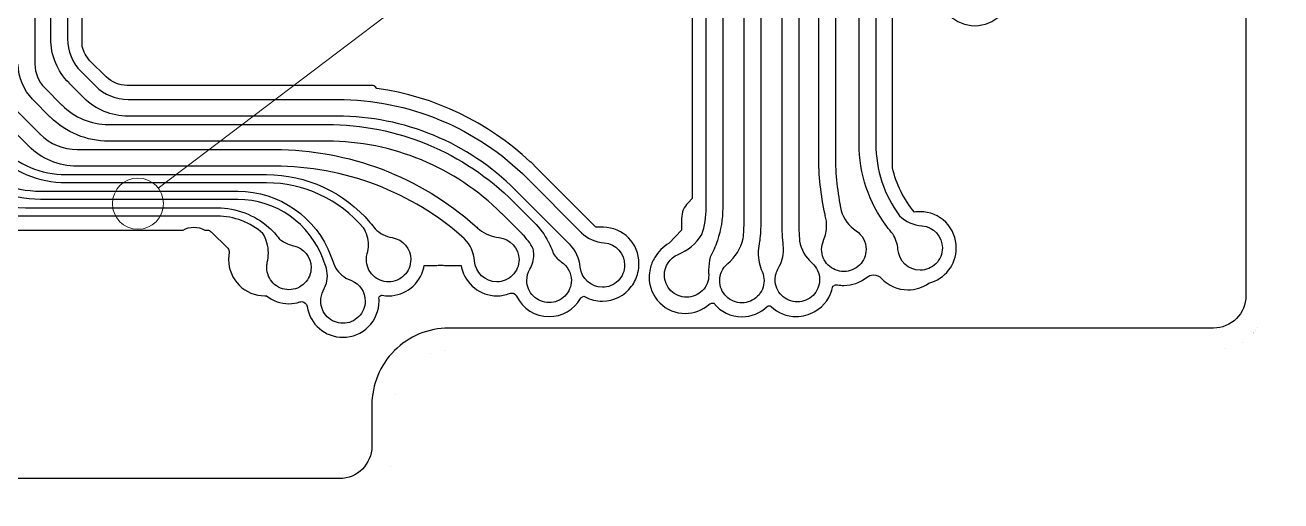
# Model space of a CAD drawing. Extents: x 0 to 248, y 0 to 175.
# Drawn here: x 86.07 to 97.56, y 129.63 to 133.97 of the extents above; entities that cross this region are included whole.
import ezdxf

# ---------------------------------------------------------------- set-up
doc = ezdxf.new("R2010")
doc.units = 0
doc.layers.add('gbr-dxf', color=7, linetype='Continuous')
doc.layers.add('gbr-outline-dxf', color=2, linetype='Continuous')
doc.layers.add('備註', color=1, linetype='Continuous', lineweight=5)

msp = doc.modelspace()

# ---------------------------------------------------------------- linework, layer by layer
at = {"layer": 'gbr-dxf', "linetype": 'Continuous'}
for points in [[(91.726, 142.757, -0.122231), (93.615, 139.621, -0.016533), (93.617, 139.616, -0.065936), (93.852, 137.847, -0.007748), (93.852, 137.845), (93.852, 132.893, -0.009724), (93.852, 132.89, 0.160485), (94.07, 132.231, 0.174527), (94.273, 132.14, -0.014827), (94.277, 132.14, -0.386382), (94.461, 131.938, -0.414223), (94.258, 131.734, -0.395614), (94.055, 131.925, 0.115459), (94.007, 132.066, -0.01735), (93.952, 132.134), (93.952, 132.134, -0.1621), (93.699, 132.89, -0.007849), (93.699, 132.892, -0.011836), (93.699, 132.896), (93.699, 137.843, -0.007677), (93.699, 137.845, 0.065927), (93.47, 139.574, 0.12221), (91.62, 142.647, -0.008815)], [(92.451, 137.843), (92.451, 132.305, -0.007914), (92.451, 132.303, -0.080416), (92.402, 132.005, -0.016807), (92.401, 132, -0.041901), (92.337, 131.855, 0.06358), (92.322, 131.735, -0.007388), (92.322, 131.733, 0.013726), (92.322, 131.707, -0.020737), (92.323, 131.69, -0.414223), (92.12, 131.487, -0.414223), (91.917, 131.69, -0.303999), (92.042, 131.878, 0.150785), (92.26, 132.06, 0.07874), (92.299, 132.305, -0.007665), (92.299, 132.307), (92.299, 137.831, -0.053095)], [(92.799, 137.843), (92.799, 132.182, -0.007811), (92.799, 132.18, -0.026849), (92.789, 132.003, -0.015262), (92.788, 131.999, -0.013571), (92.776, 131.91, 0.008603), (92.776, 131.895, -0.007242), (92.776, 131.894, 0.10372), (92.812, 131.721, -0.017244), (92.814, 131.716, -0.097469), (92.829, 131.639, -0.414223), (92.626, 131.436, -0.414223), (92.423, 131.639, -0.220877), (92.495, 131.794), (92.496, 131.795, 0.159754), (92.638, 132.023, 0.026647), (92.646, 132.182, -0.007671), (92.646, 132.184), (92.646, 137.834, -0.03661)], [(93.146, 137.843), (93.146, 132.196, -0.009892), (93.146, 132.193, 0.02098), (93.154, 132, 0.176307), (93.266, 131.802, -0.01411), (93.269, 131.799, -0.213728), (93.337, 131.648, -0.414223), (93.134, 131.444, -0.414223), (92.931, 131.648, -0.139682), (92.961, 131.755, 0.133526), (93.008, 131.923, -0.007143), (93.008, 131.925, 0.00677), (93.008, 131.933, -0.005142), (93.003, 131.983), (93.003, 131.983, -0.021663), (92.994, 132.195, -0.009994), (92.994, 132.198), (92.994, 137.838, -0.02253)], [(93.482, 137.843), (93.482, 132.782, -0.007602), (93.482, 132.78, 0.053098), (93.536, 132.278, 0.175908), (93.671, 132.095), (93.672, 132.094, -0.250341), (93.763, 131.925, -0.414223), (93.559, 131.722, -0.414223), (93.356, 131.925, -0.101733), (93.373, 132.005, -0.008631), (93.374, 132.008, 0.103262), (93.402, 132.141, -0.007167), (93.402, 132.143, 0.038905), (93.398, 132.194, -0.004847), (93.387, 132.242, -0.008114), (93.387, 132.244, -0.05347), (93.329, 132.782, -0.007678), (93.329, 132.784), (93.329, 137.845, -0.007567)], [(86.155, 136.795), (86.155, 133.621, -0.009957), (86.155, 133.618, 0.198888), (86.245, 133.402, -0.013799), (86.248, 133.399), (86.402, 133.244, -0.008651), (86.404, 133.243, 0.198066), (86.827, 133.066, -0.007408), (86.829, 133.066), (88.827, 133.066, -0.007697), (88.829, 133.067, -0.198934), (90.536, 132.359, -0.013705), (90.539, 132.357), (90.723, 132.172, -0.008536), (90.725, 132.171, -0.075248), (90.854, 131.995, -0.011941), (90.856, 131.992, -0.040669), (90.901, 131.884, 0.093197), (90.973, 131.811, -0.252957), (91.065, 131.641, -0.414223), (90.861, 131.438, -0.414223), (90.658, 131.641, -0.132318), (90.686, 131.743, 0.126679), (90.721, 131.876, -0.007092), (90.721, 131.878, 0.04859), (90.716, 131.931, 0.071158), (90.618, 132.062, -0.008469), (90.617, 132.063), (90.428, 132.252, -0.013722), (90.426, 132.254, 0.198258), (88.831, 132.914, -0.007609), (88.829, 132.914), (86.831, 132.914, -0.007704), (86.829, 132.914, -0.198008), (86.298, 133.133, -0.009097), (86.296, 133.135), (86.137, 133.294, -0.015037), (86.134, 133.297, -0.19468), (86.003, 133.615, -0.010745)], [(97.214, 135.07), (97.214, 134.671, -0.020534), (97.214, 134.669, -0.047097), (97.213, 134.655, 0.094979), (97.213, 134.648), (97.213, 134.648, -0.27305), (97.207, 134.623, -0.058597), (97.202, 134.619, 0.318194), (97.2, 134.595), (97.225, 134.571, -0.198996), (97.239, 134.536), (97.239, 131.501, -0.41422), (96.943, 131.205), (89.943, 131.205, 0.414216), (89.239, 130.501), (89.239, 130.125, -0.41397), (88.943, 129.829), (83.943, 129.829, -0.414221)], [(92.172, 134.108), (92.172, 132.389), (92.134, 132.351, 0.198368), (92.074, 132.208), (92.074, 132.1), (91.96, 131.98, 0.142884), (91.829, 131.849, 0.083725), (91.786, 131.747, 0.059412), (91.777, 131.67, 0.41422), (92.108, 131.339, 0.181332), (92.325, 131.421, -0.181155), (92.358, 131.433, -0.045807), (92.368, 131.432, 0.227927), (92.626, 131.308, 0.196616), (92.858, 131.403, -0.195398), (92.876, 131.41, -0.195381), (92.893, 131.403, 0.194271), (93.123, 131.31), (93.123, 131.31, 0.136453), (93.294, 131.358, 0.224312), (93.459, 131.587, -0.18659), (93.494, 131.6, -0.043528), (93.502, 131.6, 0.043497), (93.559, 131.595), (93.56, 131.595, 0.171475), (93.767, 131.668, -0.171496), (93.831, 131.691, -0.2067), (93.905, 131.659, 0.206268), (94.145, 131.555, 0.15615), (94.337, 131.616, 0.344808), (94.589, 131.938), (94.589, 131.938, 0.414218), (94.258, 132.269), (94.257, 132.269, 0.039293), (94.206, 132.265, -0.116613), (94.004, 132.67), (94.004, 134.758, -0.414237)], [(86.453, 134.462), (86.453, 133.852, -0.007269), (86.453, 133.85, 0.197744), (86.577, 133.552, -0.008473), (86.578, 133.551), (86.707, 133.422, -0.013629), (86.71, 133.419, 0.198833), (87.009, 133.295, -0.007665), (87.011, 133.295), (88.923, 133.295, -0.007767), (88.925, 133.295, -0.198719), (90.661, 132.575, -0.008667), (90.663, 132.573), (91.153, 132.083, -0.01395), (91.156, 132.08), (91.159, 132.077, 0.173213), (91.366, 131.984), (91.367, 131.984, -0.389312), (91.553, 131.781, -0.414223), (91.35, 131.578, -0.385057), (91.147, 131.761, -0.007756), (91.147, 131.763, 0.175365), (91.05, 131.971, -0.012112), (91.048, 131.973), (90.554, 132.467, -0.008605), (90.552, 132.469, 0.198675), (88.923, 133.143, -0.007678), (88.921, 133.143), (87.009, 133.143, -0.008106), (87.007, 133.143, -0.19591), (86.605, 133.308, -0.014925), (86.602, 133.311), (86.469, 133.444, -0.009422), (86.467, 133.446, -0.19768), (86.3, 133.852, -0.007691), (86.3, 133.854), (86.3, 134.501, -0.189007)], [(94.428, 134.301, 0.414218), (94.759, 133.97, 0.414221), (95.09, 134.301, 0.198927)], [(85.513, 132.101), (87.511, 132.101, -0.128276), (87.61, 132.127, -0.128284), (87.709, 132.101), (87.733, 132.101, -0.198685), (87.768, 132.086), (87.92, 131.935, -0.199058), (87.934, 131.9, -0.045392), (87.933, 131.891), (87.933, 131.89, 0.045647), (87.928, 131.83, 0.41422), (88.259, 131.5), (88.261, 131.5, 0.010168), (88.274, 131.5, 0.169128), (88.48, 131.428), (88.48, 131.428, 0.078), (88.581, 131.444, -0.078237), (88.597, 131.447, -0.371915), (88.647, 131.403, 0.371519), (88.975, 131.121), (88.975, 131.121, 0.414218), (89.305, 131.452), (89.305, 131.453, 0.019707), (89.304, 131.479, -0.020329), (89.304, 131.48, -0.414291), (89.33, 131.506, -0.044335), (89.334, 131.505, 0.043913), (89.392, 131.5), (89.392, 131.5, 0.348009), (89.714, 131.756), (89.719, 131.776), (89.822, 131.776, -0.05862), (89.869, 131.781, -0.058615), (89.916, 131.776), (90.056, 131.776), (90.061, 131.756, 0.348749), (90.383, 131.5, 0.090891), (90.5, 131.522, -0.090096), (90.518, 131.525, -0.287486), (90.564, 131.497, 0.287332), (90.861, 131.31), (90.862, 131.31, 0.269724), (91.149, 131.477), (91.153, 131.483), (91.178, 131.498), (91.191, 131.491, 0.125742), (91.35, 131.451, 0.23956), (91.617, 131.587, 0.105652), (91.674, 131.713, 0.06364), (91.684, 131.796), (91.684, 131.796), (91.684, 131.797, 0.410397), (91.358, 132.127), (91.337, 132.127), (91.289, 132.127), (90.751, 132.665), (90.751, 132.665), (90.696, 132.721, 0.085841), (90.69, 132.725), (90.69, 132.725), (90.69, 132.725), (90.69, 132.725, -0.161182), (90.689, 132.726, 0.153936), (89.286, 133.397), (89.266, 133.417, -0.041572), (89.265, 133.417, 0.181507), (89.252, 133.423, -0.037059), (89.252, 133.423), (86.997, 133.423, -0.178392), (86.808, 133.501), (86.659, 133.65, -0.127924), (86.588, 133.781), (86.588, 134.063, -0.324981)], [(85.979, 133.201), (86.199, 132.981, -0.01376), (86.202, 132.978, 0.19883), (86.542, 132.838, -0.007665), (86.544, 132.838), (88.348, 132.838, -0.007753), (88.35, 132.838, -0.183538), (90.186, 132.139, -0.02228), (90.191, 132.134, -0.003896), (90.223, 132.106, 0.145509), (90.402, 132.034, -0.006455), (90.403, 132.033, -0.384832), (90.586, 131.831, -0.414223), (90.383, 131.628, -0.397892), (90.18, 131.82, 0.167956), (90.088, 132.022, -0.002848), (90.085, 132.025, 0.183745), (88.348, 132.685, -0.007678), (88.346, 132.685), (86.542, 132.685, -0.008047), (86.54, 132.686, -0.196204), (86.098, 132.868, -0.01471), (86.095, 132.871), (85.87, 133.095, -0.009258)], [(85.837, 132.859, 0.198972), (86.439, 132.609, -0.010857), (86.44, 132.609), (88.274, 132.609, -0.010993), (88.275, 132.609, -0.22016), (89.222, 132.17, -0.02483), (89.225, 132.167, -0.013921), (89.268, 132.113, 0.155507), (89.426, 132.032), (89.426, 132.032, -0.365445), (89.595, 131.831, -0.414223), (89.392, 131.628, -0.414223), (89.189, 131.831, -0.067443), (89.196, 131.885, -0.010844), (89.197, 131.887, 0.068048), (89.208, 131.965, -0.010503), (89.208, 131.966, 0.14013), (89.163, 132.121, 0.220257), (88.274, 132.533, -0.01087), (88.272, 132.533), (86.439, 132.533, -0.011052), (86.437, 132.533, -0.197764), (85.785, 132.803, -0.01972)], [(85.146, 132.687, 0.198916), (86.07, 132.305, -0.01087), (86.071, 132.304), (87.824, 132.304, -0.014524), (87.826, 132.304, -0.182351), (88.295, 132.126, -0.020053), (88.297, 132.124, -0.049486), (88.392, 132.021, 0.025373), (88.417, 132.002, 0.082303), (88.523, 131.958, -0.352944), (88.683, 131.759, -0.414223), (88.48, 131.556, -0.414223), (88.277, 131.759, -0.056901), (88.282, 131.805, -0.013431), (88.282, 131.807, 0.059217), (88.292, 131.889, -0.016044), (88.292, 131.892, 0.133662), (88.242, 132.071, 0.182016), (87.824, 132.228, -0.014071), (87.822, 132.228), (86.07, 132.228, -0.010979), (86.068, 132.228, -0.198101), (85.094, 132.631, -0.019968)], [(85.524, 132.74, 0.198958), (86.207, 132.457, -0.01087), (86.209, 132.457), (88.011, 132.457, -0.014192), (88.013, 132.457, -0.312831), (88.863, 131.864, -0.019152), (88.864, 131.862), (88.887, 131.802, -0.013494), (88.887, 131.8), (88.888, 131.798, 0.168761), (89.002, 131.663), (89.052, 131.64, -0.304044), (89.178, 131.452, -0.414223), (88.974, 131.249, -0.414223), (88.771, 131.452, -0.120933), (88.794, 131.546), (88.816, 131.594, 0.083075), (88.832, 131.681, -0.010409), (88.832, 131.683, 0.083232), (88.817, 131.77), (88.816, 131.773), (88.815, 131.775, -0.019595), (88.814, 131.778), (88.794, 131.833, -0.018637), (88.793, 131.835, 0.314285), (88.011, 132.381, -0.014071), (88.009, 132.381), (86.207, 132.381, -0.011022), (86.206, 132.381, -0.197884), (85.473, 132.684, -0.019695)]]:
    msp.add_lwpolyline(points, format="xyb", dxfattribs=at)
at = {"layer": 'gbr-outline-dxf', "linetype": 'Continuous', "const_width": 0.000025}
msp.add_lwpolyline([(97.443, 131.502), (97.443, 138.883, 0.211094), (97.28, 139.253), (91.607, 144.419, -0.211095), (91.443, 144.789), (91.443, 152.692, 0.414217), (90.943, 153.192), (77.943, 153.192, 0.414217), (77.443, 152.692), (77.443, 144.789, 0.211094), (77.607, 144.419), (83.28, 139.253, -0.211095), (83.443, 138.883), (83.443, 130.126, 0.414217), (83.943, 129.626), (88.943, 129.626, 0.414217), (89.443, 130.126), (89.443, 130.502, -0.414217), (89.943, 131.002), (96.943, 131.002, 0.414217)], format="xyb", close=True, dxfattribs=at)
at = {"layer": '備註', "linetype": 'Continuous'}
msp.add_line((98.725, 141.146), (87.284, 132.484), dxfattribs=at)
msp.add_circle((87.098, 132.343), 0.234, dxfattribs=at)

doc.saveas('drawing.dxf')
